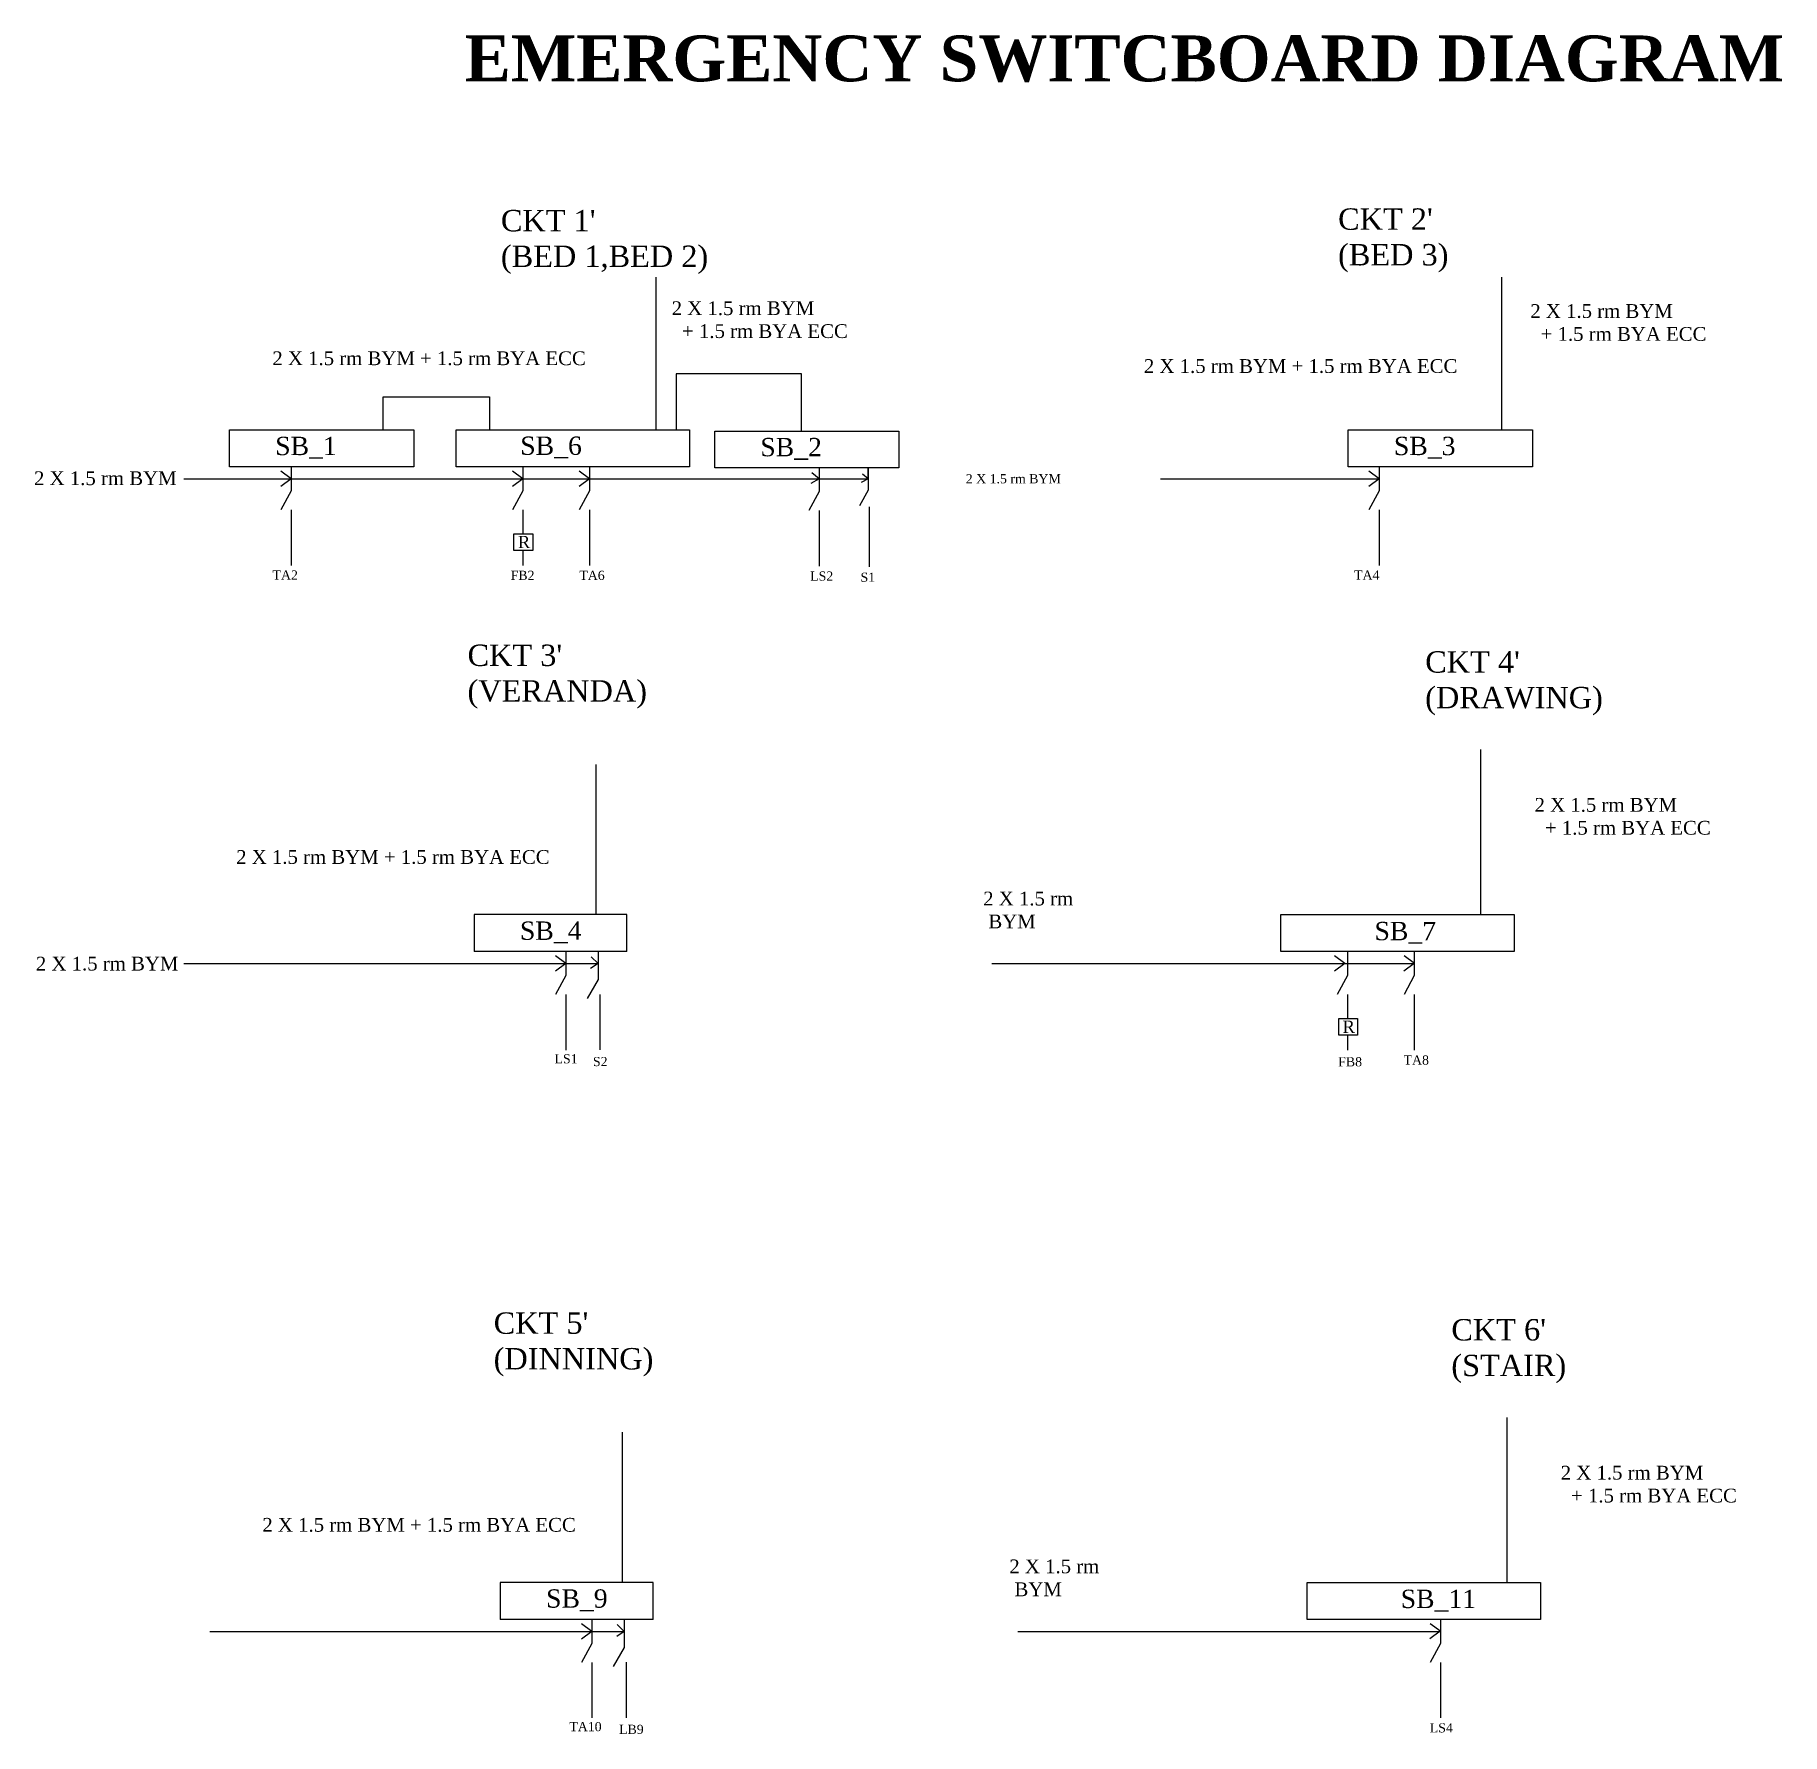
# Model space of a CAD drawing. Header units: inches. Extents: x 482 to 1053, y -359 to 197.
import ezdxf

# ---------------------------------------------------------------- set-up
doc = ezdxf.new("R2010")
doc.units = ezdxf.units.IN
doc.header["$MEASUREMENT"] = 0

msp = doc.modelspace()

# ---------------------------------------------------------------- linework, layer by layer
for p, q in [((685.09, 67.78), (685.09, 117.78)), ((961.79, 67.78), (961.79, 117.78)), ((732.64, 86.12), (691.56, 86.12)), ((691.56, 86.12), (691.56, 67.78)), ((732.64, 67.41), (732.64, 86.12)), ((595.72, 67.78), (595.72, 78.65)), ((595.72, 78.65), (630.52, 78.65)), ((630.52, 78.65), (630.52, 67.78)), ((545.47, 67.78), (605.77, 67.78)), ((545.47, 55.71), (545.47, 67.78)), ((605.77, 67.78), (605.77, 55.71)), ((619.61, 67.78), (696, 67.78)), ((619.61, 55.71), (619.61, 67.78)), ((696, 67.78), (696, 55.71)), ((704.2, 67.41), (764.51, 67.41)), ((704.2, 55.33), (704.2, 67.41)), ((704.2, 67.41), (732.64, 67.41)), ((764.51, 67.41), (764.51, 55.33)), ((911.54, 67.78), (971.85, 67.78)), ((911.54, 55.71), (911.54, 67.78)), ((971.85, 67.78), (971.85, 55.71)), ((530.52, 51.76), (754.45, 51.76)), ((555.52, 55.71), (545.47, 55.71)), ((565.57, 55.71), (555.52, 55.71)), ((565.57, 51.76), (562.18, 54.26)), ((565.57, 51.76), (562.18, 49.26)), ((575.62, 55.71), (565.57, 55.71)), ((565.57, 55.71), (565.57, 47.82)), ((585.67, 55.71), (575.62, 55.71)), ((595.72, 55.71), (585.67, 55.71)), ((605.77, 55.71), (595.72, 55.71)), ((630.52, 55.71), (619.61, 55.71)), ((641.43, 55.71), (630.52, 55.71)), ((641.43, 51.76), (638.05, 54.26)), ((641.43, 51.76), (638.05, 49.26)), ((652.35, 55.71), (641.43, 55.71)), ((641.43, 55.71), (641.43, 47.82)), ((663.26, 55.71), (652.35, 55.71)), ((663.26, 51.76), (659.88, 54.26)), ((663.26, 51.76), (659.88, 49.26)), ((674.17, 55.71), (663.26, 55.71)), ((663.26, 55.71), (663.26, 47.82)), ((685.09, 55.71), (674.17, 55.71)), ((696, 55.71), (685.09, 55.71)), ((714.25, 55.33), (704.2, 55.33)), ((724.3, 55.33), (714.25, 55.33)), ((734.35, 55.33), (724.3, 55.33)), ((744.4, 55.33), (734.35, 55.33)), ((738.4, 51.76), (735.69, 50.21)), ((738.4, 51.76), (735.97, 53.75)), ((738.4, 55.46), (738.4, 47.57)), ((754.45, 55.33), (744.4, 55.33)), ((754.45, 51.76), (752.17, 50.52)), ((754.45, 51.76), (752.6, 53.3)), ((764.51, 55.33), (754.45, 55.33)), ((754.45, 55.33), (754.45, 48.05)), ((754.45, 51.76), (754.45, 55.33)), ((850.09, 51.76), (921.59, 51.76)), ((921.59, 55.71), (911.54, 55.71)), ((921.59, 51.76), (918.21, 54.26)), ((921.59, 51.76), (918.21, 49.26)), ((931.64, 55.71), (921.59, 55.71)), ((921.59, 55.71), (921.59, 47.82)), ((941.69, 55.71), (931.64, 55.71)), ((951.74, 55.71), (941.69, 55.71)), ((961.79, 55.71), (951.74, 55.71)), ((971.85, 55.71), (961.79, 55.71)), ((565.57, 47.82), (562.21, 41.6)), ((641.43, 47.82), (638.07, 41.6)), ((663.26, 47.82), (659.9, 41.6)), ((738.4, 47.57), (735.04, 41.36)), ((754.45, 48.05), (751.56, 42.94)), ((921.59, 47.82), (918.23, 41.6)), ((565.57, 41.6), (565.57, 23.44)), ((641.43, 41.6), (641.43, 33.81)), ((663.26, 41.6), (663.26, 23.44)), ((738.4, 41.36), (738.4, 23.2)), ((754.78, 42.57), (754.78, 22.98)), ((921.59, 41.6), (921.59, 23.44)), ((641.43, 28.35), (641.43, 23.44)), ((954.96, -90.83), (954.96, -36.85)), ((665.47, -90.83), (665.47, -41.68)), ((675.47, -90.83), (625.47, -90.83)), ((625.47, -90.83), (625.47, -102.91)), ((675.47, -102.91), (675.47, -90.83)), ((889.48, -90.83), (965.87, -90.83)), ((889.48, -102.91), (889.48, -90.83)), ((965.87, -90.83), (965.87, -102.91)), ((635.47, -102.91), (625.47, -102.91)), ((645.47, -102.91), (635.47, -102.91)), ((655.47, -102.91), (645.47, -102.91)), ((665.47, -102.91), (655.47, -102.91)), ((655.47, -102.91), (655.47, -110.8)), ((675.47, -102.91), (665.47, -102.91)), ((666.02, -102.91), (666.02, -112.11)), ((900.39, -102.91), (889.48, -102.91)), ((911.3, -102.91), (900.39, -102.91)), ((922.22, -102.91), (911.3, -102.91)), ((911.3, -102.91), (911.3, -110.8)), ((933.13, -102.91), (922.22, -102.91)), ((944.04, -102.91), (933.13, -102.91)), ((933.13, -102.91), (933.13, -110.8)), ((954.96, -102.91), (944.04, -102.91)), ((965.87, -102.91), (954.96, -102.91)), ((530.47, -106.85), (666.02, -106.85)), ((655.47, -106.85), (652.08, -104.35)), ((655.47, -106.85), (652.08, -109.35)), ((666.02, -106.85), (663.58, -108.48)), ((666.02, -106.85), (663.74, -104.63)), ((794.84, -106.85), (933.04, -106.85)), ((910.44, -106.85), (907.06, -104.35)), ((910.44, -106.85), (907.06, -109.35)), ((933.09, -106.82), (929.71, -109.32)), ((933.21, -106.87), (929.82, -104.37)), ((655.47, -110.8), (652.11, -117.01)), ((666.02, -112.08), (662.46, -118.29)), ((911.3, -110.8), (907.95, -117.01)), ((933.13, -110.8), (929.77, -117.01)), ((655.47, -117.01), (655.47, -135.17)), ((666.64, -116.93), (666.64, -135.1)), ((911.3, -117.01), (911.3, -124.8)), ((933.13, -117.01), (933.13, -135.17)), ((911.3, -130.27), (911.3, -135.17)), ((963.52, -309.36), (963.52, -255.38)), ((674.02, -309.36), (674.02, -260.2)), ((684.02, -309.36), (634.02, -309.36)), ((634.02, -309.36), (634.02, -321.43)), ((684.02, -321.43), (684.02, -309.36)), ((898.04, -309.36), (974.43, -309.36)), ((898.04, -321.43), (898.04, -309.36)), ((974.43, -309.36), (974.43, -321.43)), ((539.02, -325.38), (674.58, -325.38)), ((644.02, -321.43), (634.02, -321.43)), ((654.02, -321.43), (644.02, -321.43)), ((664.02, -321.43), (654.02, -321.43)), ((664.02, -325.38), (660.64, -322.88)), ((664.02, -325.38), (660.64, -327.88)), ((674.02, -321.43), (664.02, -321.43)), ((664.02, -321.43), (664.02, -329.32)), ((674.58, -325.38), (672.14, -327)), ((674.58, -325.38), (672.3, -323.15)), ((684.02, -321.43), (674.02, -321.43)), ((674.58, -321.43), (674.58, -330.63)), ((803.4, -325.38), (941.6, -325.38)), ((908.95, -321.43), (898.04, -321.43)), ((919.86, -321.43), (908.95, -321.43)), ((930.78, -321.43), (919.86, -321.43)), ((941.69, -321.43), (930.78, -321.43)), ((941.65, -325.34), (938.27, -327.84)), ((941.77, -325.4), (938.38, -322.9)), ((952.6, -321.43), (941.69, -321.43)), ((941.69, -321.43), (941.69, -329.32)), ((963.52, -321.43), (952.6, -321.43)), ((974.43, -321.43), (963.52, -321.43)), ((664.02, -329.32), (660.67, -335.54)), ((674.58, -330.61), (671.02, -336.82)), ((941.69, -329.32), (938.33, -335.54)), ((664.02, -335.54), (664.02, -353.7)), ((675.2, -335.46), (675.2, -353.62)), ((941.69, -335.54), (941.69, -353.7))]:
    msp.add_line(p, q)
for points in [[(638.52, 33.81), (644.66, 33.81), (644.66, 28.35), (638.52, 28.35)], [(908.39, -124.8), (914.53, -124.8), (914.53, -130.27), (908.39, -130.27)]]:
    msp.add_lwpolyline(points, close=True)

# ---------------------------------------------------------------- texts
at = {"attachment_point": 1}
for s, insert, char_height, width in [('{\\fTimes New Roman|b1|i0|c0|p18;\\C5; EMERGENCY SWITCBOARD DIAGRAM}', (616.72, 196.85), 15, 504.0323), ("{\\fTimes New Roman|b0|i0|c0|p18;CKT 1'\\P(BED 1,BED 2)}", (634.24, 139.76), 7, 68.0765), ("{\\fTimes New Roman|b0|i0|c0|p18;CKT 2'\\P(BED 3)}", (908.2, 140.27), 7, 95.3961), ('{\\fTimes New Roman|b0|i0|c0|p18;2 X 1.5 rm BYM \\P  + 1.5 rm BYA ECC}', (690.13, 109.86), 4.5, 108.9306), ('{\\fTimes New Roman|b0|i0|c0|p18;2 X 1.5 rm BYM \\P  + 1.5 rm BYA ECC}', (971.09, 108.93), 4.5, 108.9306), ('{\\fTimes New Roman|b0|i0|c0|p18;2 X 1.5 rm BYM + 1.5 rm BYA ECC}', (559.45, 93.47), 4.5, 101.6655), ('{\\fTimes New Roman|b0|i0|c0|p18;2 X 1.5 rm BYM + 1.5 rm BYA ECC}', (844.65, 90.93), 4.5, 101.6655), ('{\\fTimes New Roman|b0|i0|c0|p18;SB_1}', (560.39, 65.53), 6, 27.6244), ('{\\fTimes New Roman|b0|i0|c0|p18;SB_6}', (640.58, 65.61), 6, 27.6244), ('{\\fTimes New Roman|b0|i0|c0|p18;SB_2}', (719.13, 65.16), 6, 27.6244), ('{\\fTimes New Roman|b0|i0|c0|p18;SB_3}', (926.47, 65.53), 6, 27.6244), ('{\\fTimes New Roman|b0|i0|c0|p18;2 X 1.5 rm BYM}', (481.47, 54.22), 4.5, 47.7681), ('{\\fTimes New Roman|b0|i0|c0|p18;2 X 1.5 rm BYM}', (786.36, 53.3), 3, 39.8941), ('{\\fTimes New Roman|b0|i0|c0|p18;R}', (639.8, 33.1), 4, 6.1407), ('{\\fTimes New Roman|b0|i0|c0|p18;TA2}', (559.51, 21.79), 3, 14.448), ('{\\fTimes New Roman|b0|i0|c0|p18;FB2}', (637.43, 21.7), 3, 14.448), ('{\\fTimes New Roman|b0|i0|c0|p18;TA6}', (659.9, 21.69), 3, 14.448), ('{\\fTimes New Roman|b0|i0|c0|p18;LS2}', (735.43, 21.46), 3, 14.448), ('{\\fTimes New Roman|b0|i0|c0|p18;S1}', (751.92, 21.07), 3, 14.448), ('{\\fTimes New Roman|b0|i0|c0|p18;TA4}', (913.43, 21.79), 3, 14.448), ("{\\fTimes New Roman|b0|i0|c0|p18;CKT 3'\\P(VERANDA)}", (623.32, -2.47), 7, 97.9448), ("{\\fTimes New Roman|b0|i0|c0|p18;CKT 4'\\P(DRAWING)}", (936.7, -4.65), 7, 68.0765), ('{\\fTimes New Roman|b0|i0|c0|p18;2 X 1.5 rm BYM \\P  + 1.5 rm BYA ECC}', (972.49, -52.66), 4.5, 108.9306), ('{\\fTimes New Roman|b0|i0|c0|p18;2 X 1.5 rm BYM + 1.5 rm BYA ECC}', (547.61, -69.72), 4.5, 101.6655), ('{\\fTimes New Roman|b0|i0|c0|p18;2 X 1.5 rm\\P BYM}', (792.06, -83.32), 4.5, 47.7681), ('{\\fTimes New Roman|b0|i0|c0|p18;SB_4}', (640.47, -93.08), 6, 27.6244), ('{\\fTimes New Roman|b0|i0|c0|p18;SB_7}', (920.12, -93.2), 6, 27.6244), ('{\\fTimes New Roman|b0|i0|c0|p18;2 X 1.5 rm BYM}', (482.07, -104.62), 4.5, 47.7681), ('{\\fTimes New Roman|b0|i0|c0|p18;R}', (909.67, -125.52), 4, 6.1407), ('{\\fTimes New Roman|b0|i0|c0|p18;LS1}', (651.79, -136.5), 3, 14.448), ('{\\fTimes New Roman|b0|i0|c0|p18;TA8}', (929.63, -136.91), 3, 14.448), ('{\\fTimes New Roman|b0|i0|c0|p18;S2}', (664.35, -137.4), 3, 14.448), ('{\\fTimes New Roman|b0|i0|c0|p18;FB8}', (908.23, -137.48), 3, 14.448), ("{\\fTimes New Roman|b0|i0|c0|p18;CKT 5'\\P(DINNING)}", (631.88, -220.99), 7, 97.9448), ("{\\fTimes New Roman|b0|i0|c0|p18;CKT 6'\\P(STAIR)}", (945.26, -223.18), 7, 68.0765), ('{\\fTimes New Roman|b0|i0|c0|p18;2 X 1.5 rm BYM \\P  + 1.5 rm BYA ECC}', (981.05, -271.19), 4.5, 108.9306), ('{\\fTimes New Roman|b0|i0|c0|p18;2 X 1.5 rm BYM + 1.5 rm BYA ECC}', (556.17, -288.25), 4.5, 101.6655), ('{\\fTimes New Roman|b0|i0|c0|p18;2 X 1.5 rm\\P BYM}', (800.61, -301.85), 4.5, 47.7681), ('{\\fTimes New Roman|b0|i0|c0|p18;SB_9}', (649.02, -311.61), 6, 27.6244), ('{\\fTimes New Roman|b0|i0|c0|p18;SB_11}', (928.68, -311.73), 6, 27.6244), ('{\\fTimes New Roman|b0|i0|c0|p18;TA10}', (656.63, -355.03), 3, 14.448), ('{\\fTimes New Roman|b0|i0|c0|p18;LB9}', (672.91, -355.92), 3, 14.448), ('{\\fTimes New Roman|b0|i0|c0|p18;LS4}', (938.19, -355.44), 3, 14.448)]:
    msp.add_mtext(s, dxfattribs=dict(at, insert=insert, char_height=char_height, width=width))

doc.saveas('drawing.dxf')
